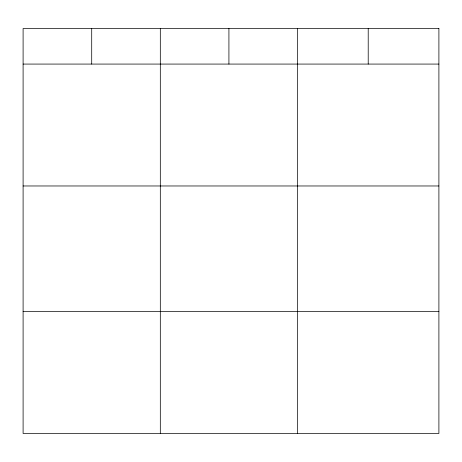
<?xml version="1.0" encoding="UTF-8"?>
<svg xmlns="http://www.w3.org/2000/svg" width="462" height="462" viewBox="0 0 462 462"><rect width="100%" height="100%" fill="white"/><g stroke="black" fill="none" stroke-linecap="round" stroke-linejoin="round"><path stroke-width="0.69" d="M23.1 64.074L438.9 64.074M23.1 185.972L438.9 185.972M23.1 311.573L438.9 311.573M368.214 28.529L368.214 64.074M297.528 28.529L297.528 433.472M228.921 28.529L228.921 64.074M160.314 28.529L160.314 433.472M91.707 28.529L91.707 64.074M438.9 28.529L23.1 28.529L23.1 433.472L438.9 433.472L438.9 28.529"/></g></svg>
